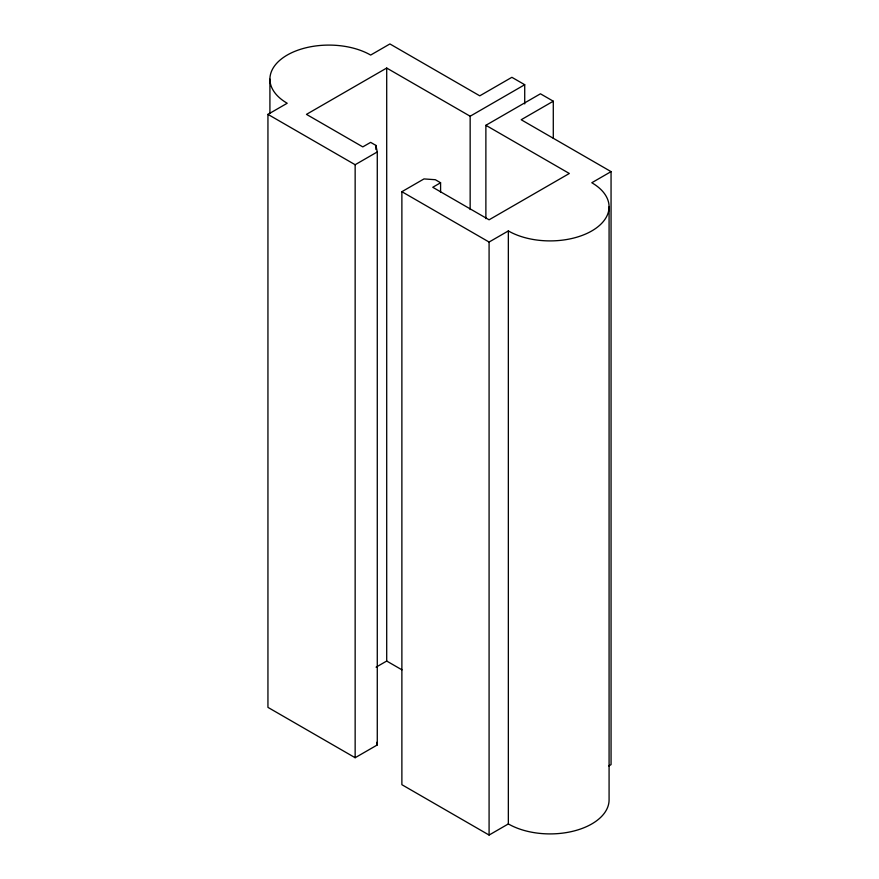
<?xml version="1.0" encoding="UTF-8"?>
<svg xmlns="http://www.w3.org/2000/svg" width="879" height="879" viewBox="0 0 879 879"><rect width="100%" height="100%" fill="white"/><g stroke="black" fill="none" stroke-linecap="round" stroke-linejoin="round"><path stroke-width="1.32" d="M524.719 84.714L470.155 116.226L386.705 68.046L306.463 114.369L362.796 146.892L370.641 142.365L375.904 145.409L377.278 151.946L377.278 744.952L355.149 757.72L267.941 707.375L267.941 114.369L287.202 103.25A59.014 34.072 0 0 1 287.202 55.069A59.014 34.072 0 0 1 370.652 55.069L389.913 43.95L479.78 95.833L511.875 77.308L524.719 84.714L524.719 103.931M267.941 114.369L355.149 164.725L377.278 151.946M485.878 218.64L485.878 125.301L540.442 93.8L553.287 101.206L553.287 138.278M553.287 101.206L521.192 119.742L611.059 171.625L611.059 764.631L608.795 765.939M609.081 206.84L609.081 799.846A59.014 34.072 0 0 1 572.658 831.314A59.014 34.072 0 0 1 508.348 823.931L489.087 835.05L401.879 784.694L401.879 191.699L423.997 178.92L435.325 179.712L440.588 182.755L440.588 192.369M440.588 182.755L432.754 187.282L489.087 219.805L569.328 173.482L485.878 125.301M401.879 191.699L489.087 242.044L508.348 230.924A59.014 34.072 0 0 0 591.798 230.924A59.014 34.072 0 0 0 591.798 182.744L611.059 171.625M376.08 667.172L386.705 661.041L401.978 669.864M376.728 742.337L377.278 744.952M508.348 230.924L508.348 823.931M489.087 242.044L489.087 835.05M470.155 116.226L470.155 209.565M386.705 68.046L386.705 661.041M375.904 145.409L375.904 149.529M355.149 164.725L355.149 757.72M269.919 79.154L269.919 113.479"/></g></svg>
